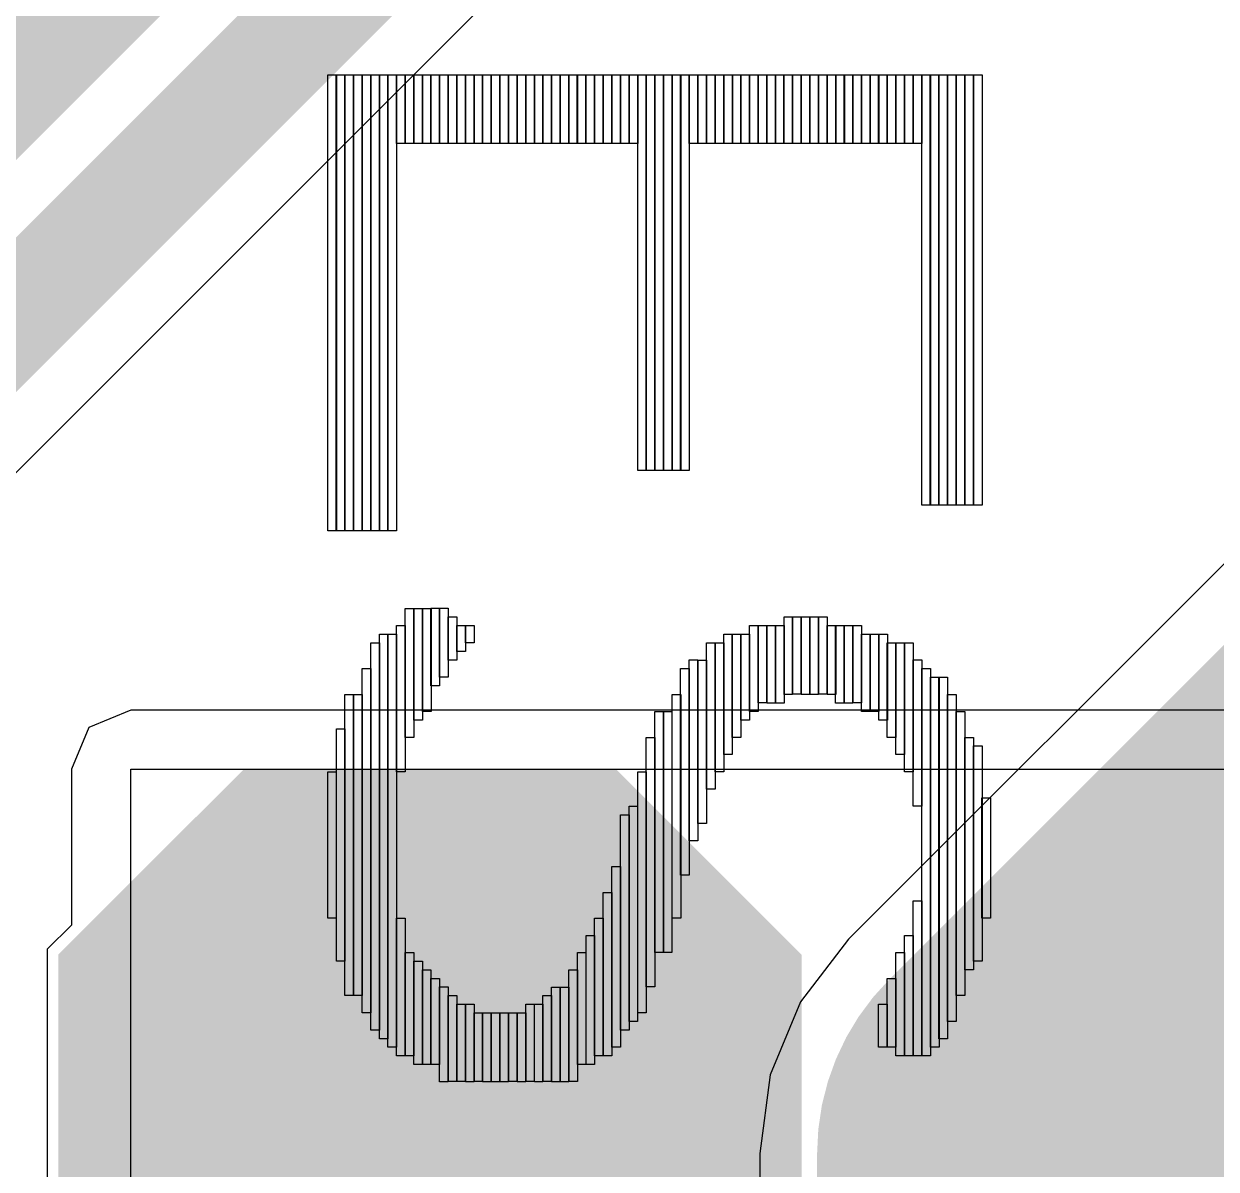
# Model space of a CAD drawing. Header units: millimetres. Extents: x -23 to 83, y -38 to 11.
# Drawn here: x -13.471 to -10.701, y -6.356 to -3.694 of the extents above; entities that cross this region are included whole.
import ezdxf

# ---------------------------------------------------------------- set-up
doc = ezdxf.new("R2010")
doc.units = ezdxf.units.MM
for name, color, linetype in [('BottomLayer', 5, 'Continuous'), ('BottomPaste', 16, 'Continuous'), ('BottomSolder', 6, 'Continuous'), ('TopLayer', 1, 'Continuous'), ('TopOverlay', 2, 'Continuous')]:
    doc.layers.add(name, color=color, linetype=linetype)

# ---------------------------------------------------------------- blocks, each defined once
blk = doc.blocks.new('T__________B_67')
at = {"layer": 'BottomLayer'}
blk.add_hatch(color=5, dxfattribs=at).paths.add_polyline_path([(0.381, 0.762), (-0.381, 0.762), (-0.762, 0.381), (-0.762, -0.381), (-0.381, -0.762), (0.381, -0.762), (0.762, -0.381), (0.762, 0.381)])
at = {"layer": 'BottomPaste'}
blk.add_hatch(color=16, dxfattribs=at).paths.add_polyline_path([(0.381, 0.762), (-0.381, 0.762), (-0.762, 0.381), (-0.762, -0.381), (-0.381, -0.762), (0.381, -0.762), (0.762, -0.381), (0.762, 0.381)])
at = {"layer": 'BottomSolder'}
blk.add_hatch(color=6, dxfattribs=at).paths.add_polyline_path([(0.4318, 0.8636), (-0.4318, 0.8636), (-0.8636, 0.4318), (-0.8636, -0.4318), (-0.4318, -0.8636), (0.4318, -0.8636), (0.8636, -0.4318), (0.8636, 0.4318)])

msp = doc.modelspace()

# ---------------------------------------------------------------- linework, layer by layer
at = {"layer": 'BottomLayer'}
for p, q in [((-13.2225, -5.289), (-13.3197, -5.3293)), ((-9.9967, -5.289), (-13.2225, -5.289)), ((-13.3197, -5.3293), (-13.3599, -5.4265)), ((-13.3599, -5.4265), (-13.3599, -5.7885)), ((-13.2225, -7.7143), (-13.2225, -5.4265)), ((-13.2225, -5.4265), (-9.9967, -5.4265)), ((-13.3599, -5.7885), (-13.4163, -5.8448)), ((-13.4163, -5.8448), (-13.4163, -6.7338))]:
    msp.add_line(p, q, dxfattribs=at)
at = {"layer": 'TopLayer'}
for p, q in [((-15.9976, -7.2453), (-3.3265, 5.4258)), ((-10.3355, -4.6018), (-11.5547, -5.821)), ((-11.5547, -5.821), (-11.6666, -5.9669)), ((-11.6666, -5.9669), (-11.737, -6.1368)), ((-11.737, -6.1368), (-11.761, -6.3192)), ((-11.761, -6.3192), (-11.761, -6.5427))]:
    msp.add_line(p, q, dxfattribs=at)
for points, const_width in [([(-19.177, -9.5196), (-3.5916, 6.0658)], 0.254), ([(-18.4261, -9.3075), (-3.4338, 5.6848)], 0.254), ([(-11.0565, -6.3192), (-9.8373, -5.1)], 1.143), ([(-11.0565, -7.5892), (-11.0565, -6.3192)], 1.143)]:
    msp.add_lwpolyline(points, dxfattribs=dict(at, const_width=const_width))
at = {"layer": 'TopLayer', "const_width": 0.5715}
msp.add_lwpolyline([(-11.3422, -6.3192, 1), (-10.7707, -6.3192, 1)], format="xyb", close=True, dxfattribs=at)
msp.add_lwpolyline([(-11.3422, -6.3192, 1), (-10.7707, -6.3192, 1)], format="xyb", close=True, dxfattribs=at)
at = {"layer": 'TopOverlay'}
for p, q in [((-12.7649, -4.8726), (-12.7649, -3.8124)), ((-12.7649, -3.8124), (-12.7448, -3.8124)), ((-12.745, -4.8725), (-12.745, -3.8125)), ((-12.745, -3.8125), (-12.7249, -3.8125)), ((-12.7448, -3.8124), (-12.7448, -4.8726)), ((-12.7249, -4.8725), (-12.7249, -3.8125)), ((-12.7249, -3.8125), (-12.7048, -3.8125)), ((-12.7249, -3.8125), (-12.7249, -4.8725)), ((-12.7048, -4.8725), (-12.7048, -3.8125)), ((-12.7048, -3.8125), (-12.6848, -3.8125)), ((-12.7048, -3.8125), (-12.7048, -4.8725)), ((-12.6849, -4.8726), (-12.6849, -3.8124)), ((-12.6849, -3.8124), (-12.6648, -3.8124)), ((-12.6848, -3.8125), (-12.6848, -4.8725)), ((-12.6649, -4.8725), (-12.6649, -3.8125)), ((-12.6649, -3.8125), (-12.6449, -3.8125)), ((-12.6648, -3.8124), (-12.6648, -4.8726)), ((-12.6449, -4.8725), (-12.6449, -3.8125)), ((-12.6449, -3.8125), (-12.6248, -3.8125)), ((-12.6449, -3.8125), (-12.6449, -4.8725)), ((-12.6248, -4.8725), (-12.6248, -3.8125)), ((-12.6248, -3.8125), (-12.6047, -3.8125)), ((-12.6248, -3.8125), (-12.6248, -4.8725)), ((-12.6049, -3.9724), (-12.6049, -3.8124)), ((-12.6049, -3.8124), (-12.5848, -3.8124)), ((-12.6047, -3.8125), (-12.6047, -4.8725)), ((-12.5848, -3.9724), (-12.5848, -3.8124)), ((-12.5848, -3.8124), (-12.5647, -3.8124)), ((-12.5848, -3.8124), (-12.5848, -3.9724)), ((-12.565, -3.9724), (-12.565, -3.8124)), ((-12.565, -3.8124), (-12.5449, -3.8124)), ((-12.5647, -3.8124), (-12.5647, -3.9724)), ((-12.5449, -3.9724), (-12.5449, -3.8124)), ((-12.5449, -3.8124), (-12.5249, -3.8124)), ((-12.5449, -3.8124), (-12.5449, -3.9724)), ((-12.5249, -3.9724), (-12.5249, -3.8124)), ((-12.5249, -3.8124), (-12.5048, -3.8124)), ((-12.5249, -3.8124), (-12.5249, -3.9724)), ((-12.5048, -3.9724), (-12.5048, -3.8124)), ((-12.5048, -3.8124), (-12.4847, -3.8124)), ((-12.5048, -3.8124), (-12.5048, -3.9724)), ((-12.485, -3.9724), (-12.485, -3.8124)), ((-12.485, -3.8124), (-12.4649, -3.8124)), ((-12.4847, -3.8124), (-12.4847, -3.9724)), ((-12.4649, -3.8124), (-12.4649, -3.9724)), ((-12.4649, -3.9724), (-12.4649, -3.8124)), ((-12.4649, -3.8124), (-12.4449, -3.8124)), ((-12.4449, -3.9724), (-12.4449, -3.8124)), ((-12.4449, -3.8124), (-12.4248, -3.8124)), ((-12.4449, -3.8124), (-12.4449, -3.9724)), ((-12.4249, -3.9723), (-12.4249, -3.8125)), ((-12.4249, -3.8125), (-12.4049, -3.8125)), ((-12.4248, -3.8124), (-12.4248, -3.9724)), ((-12.405, -3.9724), (-12.405, -3.8124)), ((-12.405, -3.8124), (-12.3849, -3.8124)), ((-12.4049, -3.8125), (-12.4049, -3.9723)), ((-12.3849, -3.9724), (-12.3849, -3.8124)), ((-12.3849, -3.8124), (-12.3648, -3.8124)), ((-12.3849, -3.8124), (-12.3849, -3.9724)), ((-12.3648, -3.9724), (-12.3648, -3.8124)), ((-12.3648, -3.8124), (-12.3448, -3.8124)), ((-12.3648, -3.8124), (-12.3648, -3.9724)), ((-12.3449, -3.9723), (-12.3449, -3.8125)), ((-12.3449, -3.8125), (-12.3248, -3.8125)), ((-12.3448, -3.8124), (-12.3448, -3.9724)), ((-12.325, -3.9724), (-12.325, -3.8124)), ((-12.325, -3.8124), (-12.3049, -3.8124)), ((-12.3248, -3.8125), (-12.3248, -3.9723)), ((-12.3049, -3.9724), (-12.3049, -3.8124)), ((-12.3049, -3.8124), (-12.2848, -3.8124)), ((-12.3049, -3.8124), (-12.3049, -3.9724)), ((-12.2848, -3.9724), (-12.2848, -3.8124)), ((-12.2848, -3.8124), (-12.2648, -3.8124)), ((-12.2848, -3.8124), (-12.2848, -3.9724)), ((-12.265, -3.9724), (-12.265, -3.8124)), ((-12.265, -3.8124), (-12.245, -3.8124)), ((-12.2648, -3.8124), (-12.2648, -3.9724)), ((-12.245, -3.9724), (-12.245, -3.8124)), ((-12.245, -3.8124), (-12.2249, -3.8124)), ((-12.245, -3.8124), (-12.245, -3.9724)), ((-12.2249, -3.9724), (-12.2249, -3.8124)), ((-12.2249, -3.8124), (-12.2048, -3.8124)), ((-12.2249, -3.8124), (-12.2249, -3.9724)), ((-12.2048, -3.9724), (-12.2048, -3.8124)), ((-12.2048, -3.8124), (-12.1848, -3.8124)), ((-12.2048, -3.8124), (-12.2048, -3.9724)), ((-12.185, -3.9724), (-12.185, -3.8124)), ((-12.185, -3.8124), (-12.1649, -3.8124)), ((-12.1848, -3.8124), (-12.1848, -3.9724)), ((-12.1649, -3.8124), (-12.1649, -3.9724)), ((-12.1649, -3.9724), (-12.1649, -3.8124)), ((-12.1649, -3.8124), (-12.1449, -3.8124)), ((-12.1449, -3.9724), (-12.1449, -3.8124)), ((-12.1449, -3.8124), (-12.1248, -3.8124)), ((-12.1449, -3.8124), (-12.1449, -3.9724)), ((-12.1248, -3.9724), (-12.1248, -3.8124)), ((-12.1248, -3.8124), (-12.1048, -3.8124)), ((-12.1248, -3.8124), (-12.1248, -3.9724)), ((-12.105, -3.9724), (-12.105, -3.8124)), ((-12.105, -3.8124), (-12.0849, -3.8124)), ((-12.1048, -3.8124), (-12.1048, -3.9724)), ((-12.0849, -3.9724), (-12.0849, -3.8124)), ((-12.0849, -3.8124), (-12.0649, -3.8124)), ((-12.0849, -3.8124), (-12.0849, -3.9724)), ((-12.0649, -3.8124), (-12.0649, -3.9724)), ((-12.0649, -3.9724), (-12.0649, -3.8124)), ((-12.0649, -3.8124), (-12.0448, -3.8124)), ((-12.0448, -3.8124), (-12.0448, -3.9724)), ((-12.0448, -4.7324), (-12.0448, -3.8124)), ((-12.0448, -3.8124), (-12.0247, -3.8124)), ((-12.025, -4.7324), (-12.025, -3.8124)), ((-12.025, -3.8124), (-12.0049, -3.8124)), ((-12.0247, -3.8124), (-12.0247, -4.7324)), ((-12.0049, -4.7324), (-12.0049, -3.8124)), ((-12.0049, -3.8124), (-11.9849, -3.8124)), ((-12.0049, -3.8124), (-12.0049, -4.7324)), ((-11.9849, -4.7324), (-11.9849, -3.8124)), ((-11.9849, -3.8124), (-11.9648, -3.8124)), ((-11.9849, -3.8124), (-11.9849, -4.7324)), ((-11.9648, -3.8124), (-11.9648, -4.7324)), ((-11.9648, -4.7324), (-11.9648, -3.8124)), ((-11.9648, -3.8124), (-11.9447, -3.8124)), ((-11.945, -4.7324), (-11.945, -3.8124)), ((-11.945, -3.8124), (-11.9249, -3.8124)), ((-11.9447, -3.8124), (-11.9447, -4.7324)), ((-11.9249, -3.9724), (-11.9249, -3.8124)), ((-11.9249, -3.8124), (-11.9049, -3.8124)), ((-11.9249, -3.8124), (-11.9249, -4.7324)), ((-11.9049, -3.9724), (-11.9049, -3.8124)), ((-11.9049, -3.8124), (-11.8848, -3.8124)), ((-11.9049, -3.8124), (-11.9049, -3.9724)), ((-11.8849, -3.9723), (-11.8849, -3.8125)), ((-11.8849, -3.8125), (-11.8648, -3.8125)), ((-11.8848, -3.8124), (-11.8848, -3.9724)), ((-11.865, -3.9724), (-11.865, -3.8124)), ((-11.865, -3.8124), (-11.8449, -3.8124)), ((-11.8648, -3.8125), (-11.8648, -3.9723)), ((-11.8449, -3.8124), (-11.8449, -3.9724)), ((-11.8449, -3.9724), (-11.8449, -3.8124)), ((-11.8449, -3.8124), (-11.8248, -3.8124)), ((-11.8248, -3.9724), (-11.8248, -3.8124)), ((-11.8248, -3.8124), (-11.8048, -3.8124)), ((-11.8248, -3.8124), (-11.8248, -3.9724)), ((-11.8049, -3.9723), (-11.8049, -3.8125)), ((-11.8049, -3.8125), (-11.7848, -3.8125)), ((-11.8048, -3.8124), (-11.8048, -3.9724)), ((-11.785, -3.9724), (-11.785, -3.8124)), ((-11.785, -3.8124), (-11.7649, -3.8124)), ((-11.7848, -3.8125), (-11.7848, -3.9723)), ((-11.7649, -3.9724), (-11.7649, -3.8124)), ((-11.7649, -3.8124), (-11.7448, -3.8124)), ((-11.7649, -3.8124), (-11.7649, -3.9724)), ((-11.7448, -3.9724), (-11.7448, -3.8124)), ((-11.7448, -3.8124), (-11.7248, -3.8124)), ((-11.7448, -3.8124), (-11.7448, -3.9724)), ((-11.725, -3.9724), (-11.725, -3.8124)), ((-11.725, -3.8124), (-11.705, -3.8124)), ((-11.7248, -3.8124), (-11.7248, -3.9724)), ((-11.705, -3.9724), (-11.705, -3.8124)), ((-11.705, -3.8124), (-11.6849, -3.8124)), ((-11.705, -3.8124), (-11.705, -3.9724)), ((-11.6849, -3.9724), (-11.6849, -3.8124)), ((-11.6849, -3.8124), (-11.6648, -3.8124)), ((-11.6849, -3.8124), (-11.6849, -3.9724)), ((-11.6648, -3.9724), (-11.6648, -3.8124)), ((-11.6648, -3.8124), (-11.6448, -3.8124)), ((-11.6648, -3.8124), (-11.6648, -3.9724)), ((-11.645, -3.9724), (-11.645, -3.8124)), ((-11.645, -3.8124), (-11.6249, -3.8124)), ((-11.6448, -3.8124), (-11.6448, -3.9724)), ((-11.6249, -3.9724), (-11.6249, -3.8124)), ((-11.6249, -3.8124), (-11.6049, -3.8124)), ((-11.6249, -3.8124), (-11.6249, -3.9724)), ((-11.6049, -3.8124), (-11.6049, -3.9724)), ((-11.6049, -3.9724), (-11.6049, -3.8124)), ((-11.6049, -3.8124), (-11.5848, -3.8124)), ((-11.5848, -3.9724), (-11.5848, -3.8124)), ((-11.5848, -3.8124), (-11.5647, -3.8124)), ((-11.5848, -3.8124), (-11.5848, -3.9724)), ((-11.565, -3.9724), (-11.565, -3.8124)), ((-11.565, -3.8124), (-11.5449, -3.8124)), ((-11.5647, -3.8124), (-11.5647, -3.9724)), ((-11.5449, -3.9724), (-11.5449, -3.8124)), ((-11.5449, -3.8124), (-11.5249, -3.8124)), ((-11.5449, -3.8124), (-11.5449, -3.9724)), ((-11.5249, -3.9724), (-11.5249, -3.8124)), ((-11.5249, -3.8124), (-11.5048, -3.8124)), ((-11.5249, -3.8124), (-11.5249, -3.9724)), ((-11.5048, -3.9724), (-11.5048, -3.8124)), ((-11.5048, -3.8124), (-11.4847, -3.8124)), ((-11.5048, -3.8124), (-11.5048, -3.9724)), ((-11.485, -3.9724), (-11.485, -3.8124)), ((-11.485, -3.8124), (-11.4649, -3.8124)), ((-11.4847, -3.8124), (-11.4847, -3.9724)), ((-11.4649, -3.9724), (-11.4649, -3.8124)), ((-11.4649, -3.8124), (-11.4449, -3.8124)), ((-11.4649, -3.8124), (-11.4649, -3.9724)), ((-11.4449, -3.9724), (-11.4449, -3.8124)), ((-11.4449, -3.8124), (-11.4248, -3.8124)), ((-11.4449, -3.8124), (-11.4449, -3.9724)), ((-11.4249, -3.9723), (-11.4249, -3.8125)), ((-11.4249, -3.8125), (-11.4049, -3.8125)), ((-11.4248, -3.8124), (-11.4248, -3.9724)), ((-11.405, -3.9724), (-11.405, -3.8124)), ((-11.405, -3.8124), (-11.3849, -3.8124)), ((-11.4049, -3.8125), (-11.4049, -3.9723)), ((-11.3849, -3.8124), (-11.3849, -3.9724)), ((-11.3848, -4.8125), (-11.3848, -3.8125)), ((-11.3848, -3.8125), (-11.3647, -3.8125)), ((-11.365, -4.8125), (-11.365, -3.8125)), ((-11.365, -3.8125), (-11.3449, -3.8125)), ((-11.3647, -3.8125), (-11.3647, -4.8125)), ((-11.3449, -4.8125), (-11.3449, -3.8125)), ((-11.3449, -3.8125), (-11.3248, -3.8125)), ((-11.3449, -3.8125), (-11.3449, -4.8125)), ((-11.3248, -4.8125), (-11.3248, -3.8125)), ((-11.3248, -3.8125), (-11.3048, -3.8125)), ((-11.3248, -3.8125), (-11.3248, -4.8125)), ((-11.305, -4.8125), (-11.305, -3.8125)), ((-11.305, -3.8125), (-11.285, -3.8125)), ((-11.3048, -3.8125), (-11.3048, -4.8125)), ((-11.285, -4.8125), (-11.285, -3.8125)), ((-11.285, -3.8125), (-11.2649, -3.8125)), ((-11.285, -3.8125), (-11.285, -4.8125)), ((-11.2649, -4.8125), (-11.2649, -3.8125)), ((-11.2649, -3.8125), (-11.2448, -3.8125)), ((-11.2649, -3.8125), (-11.2649, -4.8125)), ((-11.2448, -3.8125), (-11.2448, -4.8125)), ((-12.5848, -3.9724), (-12.6049, -3.9724)), ((-12.5647, -3.9724), (-12.5848, -3.9724)), ((-12.5449, -3.9724), (-12.565, -3.9724)), ((-12.5249, -3.9724), (-12.5449, -3.9724)), ((-12.5048, -3.9724), (-12.5249, -3.9724)), ((-12.4847, -3.9724), (-12.5048, -3.9724)), ((-12.4649, -3.9724), (-12.485, -3.9724)), ((-12.4449, -3.9724), (-12.4649, -3.9724)), ((-12.4248, -3.9724), (-12.4449, -3.9724)), ((-12.4049, -3.9723), (-12.4249, -3.9723)), ((-12.3849, -3.9724), (-12.405, -3.9724)), ((-12.3648, -3.9724), (-12.3849, -3.9724)), ((-12.3448, -3.9724), (-12.3648, -3.9724)), ((-12.3248, -3.9723), (-12.3449, -3.9723)), ((-12.3049, -3.9724), (-12.325, -3.9724)), ((-12.2848, -3.9724), (-12.3049, -3.9724)), ((-12.2648, -3.9724), (-12.2848, -3.9724)), ((-12.245, -3.9724), (-12.265, -3.9724)), ((-12.2249, -3.9724), (-12.245, -3.9724)), ((-12.2048, -3.9724), (-12.2249, -3.9724)), ((-12.1848, -3.9724), (-12.2048, -3.9724)), ((-12.1649, -3.9724), (-12.185, -3.9724)), ((-12.1449, -3.9724), (-12.1649, -3.9724)), ((-12.1248, -3.9724), (-12.1449, -3.9724)), ((-12.1048, -3.9724), (-12.1248, -3.9724)), ((-12.0849, -3.9724), (-12.105, -3.9724)), ((-12.0649, -3.9724), (-12.0849, -3.9724)), ((-12.0448, -3.9724), (-12.0649, -3.9724)), ((-11.9049, -3.9724), (-11.9249, -3.9724)), ((-11.8848, -3.9724), (-11.9049, -3.9724)), ((-11.8648, -3.9723), (-11.8849, -3.9723)), ((-11.8449, -3.9724), (-11.865, -3.9724)), ((-11.8248, -3.9724), (-11.8449, -3.9724)), ((-11.8048, -3.9724), (-11.8248, -3.9724)), ((-11.7848, -3.9723), (-11.8049, -3.9723)), ((-11.7649, -3.9724), (-11.785, -3.9724)), ((-11.7448, -3.9724), (-11.7649, -3.9724)), ((-11.7248, -3.9724), (-11.7448, -3.9724)), ((-11.705, -3.9724), (-11.725, -3.9724)), ((-11.6849, -3.9724), (-11.705, -3.9724)), ((-11.6648, -3.9724), (-11.6849, -3.9724)), ((-11.6448, -3.9724), (-11.6648, -3.9724)), ((-11.6249, -3.9724), (-11.645, -3.9724)), ((-11.6049, -3.9724), (-11.6249, -3.9724)), ((-11.5848, -3.9724), (-11.6049, -3.9724)), ((-11.5647, -3.9724), (-11.5848, -3.9724)), ((-11.5449, -3.9724), (-11.565, -3.9724)), ((-11.5249, -3.9724), (-11.5449, -3.9724)), ((-11.5048, -3.9724), (-11.5249, -3.9724)), ((-11.4847, -3.9724), (-11.5048, -3.9724)), ((-11.4649, -3.9724), (-11.485, -3.9724)), ((-11.4449, -3.9724), (-11.4649, -3.9724)), ((-11.4248, -3.9724), (-11.4449, -3.9724)), ((-11.4049, -3.9723), (-11.4249, -3.9723)), ((-11.3849, -3.9724), (-11.405, -3.9724)), ((-12.0247, -4.7324), (-12.0448, -4.7324)), ((-12.0049, -4.7324), (-12.025, -4.7324)), ((-11.9849, -4.7324), (-12.0049, -4.7324)), ((-11.9648, -4.7324), (-11.9849, -4.7324)), ((-11.9447, -4.7324), (-11.9648, -4.7324)), ((-11.9249, -4.7324), (-11.945, -4.7324)), ((-11.3647, -4.8125), (-11.3848, -4.8125)), ((-11.3449, -4.8125), (-11.365, -4.8125)), ((-11.3248, -4.8125), (-11.3449, -4.8125)), ((-11.3048, -4.8125), (-11.3248, -4.8125)), ((-11.285, -4.8125), (-11.305, -4.8125)), ((-11.2649, -4.8125), (-11.285, -4.8125)), ((-11.2448, -4.8125), (-11.2649, -4.8125)), ((-12.7448, -4.8726), (-12.7649, -4.8726)), ((-12.7249, -4.8725), (-12.745, -4.8725)), ((-12.7048, -4.8725), (-12.7249, -4.8725)), ((-12.6848, -4.8725), (-12.7048, -4.8725)), ((-12.6648, -4.8726), (-12.6849, -4.8726)), ((-12.6449, -4.8725), (-12.6649, -4.8725)), ((-12.6248, -4.8725), (-12.6449, -4.8725)), ((-12.6047, -4.8725), (-12.6248, -4.8725)), ((-12.5849, -5.3525), (-12.5849, -5.0526)), ((-12.5849, -5.0526), (-12.5649, -5.0526)), ((-12.5649, -5.3124), (-12.5649, -5.0526)), ((-12.5649, -5.0526), (-12.5448, -5.0526)), ((-12.5649, -5.0526), (-12.5649, -5.3525)), ((-12.5448, -5.2926), (-12.5448, -5.0526)), ((-12.5448, -5.0526), (-12.5247, -5.0526)), ((-12.5448, -5.0526), (-12.5448, -5.3124)), ((-12.5249, -5.2325), (-12.5249, -5.0524)), ((-12.5249, -5.0524), (-12.5051, -5.0524)), ((-12.5247, -5.0526), (-12.5247, -5.2926)), ((-12.5051, -5.0524), (-12.5051, -5.2325)), ((-12.5048, -5.2125), (-12.5048, -5.0524)), ((-12.5048, -5.0524), (-12.4847, -5.0524)), ((-12.4847, -5.0524), (-12.4847, -5.2125)), ((-12.6049, -5.4324), (-12.6049, -5.0926)), ((-12.6049, -5.0926), (-12.5848, -5.0926)), ((-12.5848, -5.0926), (-12.5848, -5.4324)), ((-12.485, -5.1726), (-12.485, -5.0725)), ((-12.485, -5.0725), (-12.4649, -5.0725)), ((-12.4649, -5.0725), (-12.4649, -5.1726)), ((-12.4649, -5.1525), (-12.4649, -5.0926)), ((-12.4649, -5.0926), (-12.4449, -5.0926)), ((-12.4449, -5.0926), (-12.4449, -5.1525)), ((-12.4447, -5.1326), (-12.4447, -5.0924)), ((-12.4447, -5.0924), (-12.4249, -5.0924)), ((-12.4249, -5.0924), (-12.4249, -5.1326)), ((-11.7847, -5.2925), (-11.7847, -5.0926)), ((-11.7847, -5.0926), (-11.7649, -5.0926)), ((-11.7649, -5.2724), (-11.7649, -5.0926)), ((-11.7649, -5.0926), (-11.7448, -5.0926)), ((-11.7649, -5.0926), (-11.7649, -5.2925)), ((-11.745, -5.2725), (-11.745, -5.0924)), ((-11.745, -5.0924), (-11.7249, -5.0924)), ((-11.7448, -5.0926), (-11.7448, -5.2724)), ((-11.7249, -5.2725), (-11.7249, -5.0924)), ((-11.7249, -5.0924), (-11.7048, -5.0924)), ((-11.7249, -5.0924), (-11.7249, -5.2725)), ((-11.7048, -5.2525), (-11.7048, -5.0724)), ((-11.7048, -5.0724), (-11.6848, -5.0724)), ((-11.7048, -5.0924), (-11.7048, -5.2725)), ((-11.6849, -5.2523), (-11.6849, -5.0725)), ((-11.6849, -5.0725), (-11.6648, -5.0725)), ((-11.6848, -5.0724), (-11.6848, -5.2525)), ((-11.6649, -5.2525), (-11.6649, -5.0724)), ((-11.6649, -5.0724), (-11.6449, -5.0724)), ((-11.6648, -5.0725), (-11.6648, -5.2523)), ((-11.6449, -5.2525), (-11.6449, -5.0724)), ((-11.6449, -5.0724), (-11.6248, -5.0724)), ((-11.6449, -5.0724), (-11.6449, -5.2525)), ((-11.6249, -5.2523), (-11.6249, -5.0725)), ((-11.6249, -5.0725), (-11.6049, -5.0725)), ((-11.6248, -5.0724), (-11.6248, -5.2525)), ((-11.6049, -5.0725), (-11.6049, -5.2523)), ((-11.6049, -5.2526), (-11.6049, -5.0926)), ((-11.6049, -5.0926), (-11.5848, -5.0926)), ((-11.5849, -5.2725), (-11.5849, -5.0924)), ((-11.5849, -5.0924), (-11.5649, -5.0924)), ((-11.5848, -5.0926), (-11.5848, -5.2526)), ((-11.5649, -5.2725), (-11.5649, -5.0924)), ((-11.5649, -5.0924), (-11.5448, -5.0924)), ((-11.5649, -5.0924), (-11.5649, -5.2725)), ((-11.5449, -5.2724), (-11.5449, -5.0926)), ((-11.5449, -5.0926), (-11.5249, -5.0926)), ((-11.5448, -5.0924), (-11.5448, -5.2725)), ((-11.5249, -5.0926), (-11.5249, -5.2724)), ((-12.6449, -6.0526), (-12.6449, -5.1125)), ((-12.6449, -5.1125), (-12.6248, -5.1125)), ((-12.6249, -6.0725), (-12.6249, -5.1124)), ((-12.6249, -5.1124), (-12.6049, -5.1124)), ((-12.6248, -5.1125), (-12.6248, -6.0526)), ((-12.6049, -5.1124), (-12.6049, -6.0725)), ((-11.8448, -5.3924), (-11.8448, -5.1125)), ((-11.8448, -5.1125), (-11.825, -5.1125)), ((-11.825, -5.3525), (-11.825, -5.1125)), ((-11.825, -5.1125), (-11.8049, -5.1125)), ((-11.825, -5.1125), (-11.825, -5.3924)), ((-11.8049, -5.3124), (-11.8049, -5.1125)), ((-11.8049, -5.1125), (-11.7848, -5.1125)), ((-11.8049, -5.1125), (-11.8049, -5.3525)), ((-11.7848, -5.1125), (-11.7848, -5.3124)), ((-11.5249, -5.2925), (-11.5249, -5.1126)), ((-11.5249, -5.1126), (-11.5048, -5.1126)), ((-11.5049, -5.2926), (-11.5049, -5.1125)), ((-11.5049, -5.1125), (-11.4849, -5.1125)), ((-11.5048, -5.1126), (-11.5048, -5.2925)), ((-11.4849, -5.3124), (-11.4849, -5.1125)), ((-11.4849, -5.1125), (-11.4648, -5.1125)), ((-11.4849, -5.1125), (-11.4849, -5.2926)), ((-11.4648, -5.1125), (-11.4648, -5.3124)), ((-12.6649, -6.0325), (-12.6649, -5.1326)), ((-12.6649, -5.1326), (-12.6449, -5.1326)), ((-12.6449, -5.1326), (-12.6449, -6.0325)), ((-12.4249, -5.1326), (-12.4447, -5.1326)), ((-11.8848, -5.4726), (-11.8848, -5.1325)), ((-11.8848, -5.1325), (-11.865, -5.1325)), ((-11.865, -5.1325), (-11.865, -5.4726)), ((-11.8648, -5.4326), (-11.8648, -5.1326)), ((-11.8648, -5.1326), (-11.8448, -5.1326)), ((-11.8448, -5.1326), (-11.8448, -5.4326)), ((-11.4649, -5.3524), (-11.4649, -5.1325)), ((-11.4649, -5.1325), (-11.4449, -5.1325)), ((-11.4449, -5.1325), (-11.4449, -5.3524)), ((-11.4449, -5.3925), (-11.4449, -5.1325)), ((-11.4449, -5.1325), (-11.4248, -5.1325)), ((-11.4249, -5.4326), (-11.4249, -5.1326)), ((-11.4249, -5.1326), (-11.4049, -5.1326)), ((-11.4248, -5.1325), (-11.4248, -5.3925)), ((-11.4049, -5.1326), (-11.4049, -5.4326)), ((-12.4649, -5.1726), (-12.485, -5.1726)), ((-12.4449, -5.1525), (-12.4649, -5.1525)), ((-11.9248, -5.5926), (-11.9248, -5.1725)), ((-11.9248, -5.1725), (-11.905, -5.1725)), ((-11.905, -5.1725), (-11.905, -5.5926)), ((-11.9049, -5.5526), (-11.9049, -5.1726)), ((-11.9049, -5.1726), (-11.8848, -5.1726)), ((-11.8848, -5.1726), (-11.8848, -5.5526)), ((-11.4049, -5.5126), (-11.4049, -5.1725)), ((-11.4049, -5.1725), (-11.3848, -5.1725)), ((-11.3848, -5.1725), (-11.3848, -5.5126)), ((-12.6849, -5.9925), (-12.6849, -5.1924)), ((-12.6849, -5.1924), (-12.6648, -5.1924)), ((-12.6648, -5.1924), (-12.6648, -5.9925)), ((-11.945, -5.6725), (-11.945, -5.1924)), ((-11.945, -5.1924), (-11.9249, -5.1924)), ((-11.9249, -5.1924), (-11.9249, -5.6725)), ((-11.3849, -6.0926), (-11.3849, -5.1924)), ((-11.3849, -5.1924), (-11.3648, -5.1924)), ((-11.3648, -5.1924), (-11.3648, -6.0926)), ((-12.5051, -5.2325), (-12.5249, -5.2325)), ((-12.4847, -5.2125), (-12.5048, -5.2125)), ((-11.3648, -6.0725), (-11.3648, -5.2125)), ((-11.3648, -5.2125), (-11.3448, -5.2125)), ((-11.3449, -6.0526), (-11.3449, -5.2126)), ((-11.3449, -5.2126), (-11.3248, -5.2126)), ((-11.3448, -5.2125), (-11.3448, -6.0725)), ((-11.3248, -5.2126), (-11.3248, -6.0526)), ((-12.7249, -5.9525), (-12.7249, -5.2525)), ((-12.7249, -5.2525), (-12.7051, -5.2525)), ((-12.7051, -5.2525), (-12.7051, -5.9525)), ((-12.7048, -5.9525), (-12.7048, -5.2525)), ((-12.7048, -5.2525), (-12.685, -5.2525)), ((-12.685, -5.2525), (-12.685, -5.9525)), ((-11.9649, -5.7724), (-11.9649, -5.2525)), ((-11.9649, -5.2525), (-11.9449, -5.2525)), ((-11.9449, -5.2525), (-11.9449, -5.7724)), ((-11.6848, -5.2525), (-11.7048, -5.2525)), ((-11.6648, -5.2523), (-11.6849, -5.2523)), ((-11.6449, -5.2525), (-11.6649, -5.2525)), ((-11.6248, -5.2525), (-11.6449, -5.2525)), ((-11.6049, -5.2523), (-11.6249, -5.2523)), ((-11.5848, -5.2526), (-11.6049, -5.2526)), ((-11.325, -6.0126), (-11.325, -5.2526)), ((-11.325, -5.2526), (-11.3049, -5.2526)), ((-11.3049, -5.2526), (-11.3049, -6.0126)), ((-11.7448, -5.2724), (-11.7649, -5.2724)), ((-11.7249, -5.2725), (-11.745, -5.2725)), ((-11.7048, -5.2725), (-11.7249, -5.2725)), ((-11.5649, -5.2725), (-11.5849, -5.2725)), ((-11.5448, -5.2725), (-11.5649, -5.2725)), ((-11.5249, -5.2724), (-11.5449, -5.2724)), ((-12.5448, -5.3124), (-12.5649, -5.3124)), ((-12.5247, -5.2926), (-12.5448, -5.2926)), ((-12.0048, -5.8524), (-12.0048, -5.2926)), ((-12.0048, -5.2926), (-11.985, -5.2926)), ((-11.985, -5.2926), (-11.985, -5.8524)), ((-11.9849, -5.8525), (-11.9849, -5.2925)), ((-11.9849, -5.2925), (-11.9651, -5.2925)), ((-11.9651, -5.2925), (-11.9651, -5.8525)), ((-11.7848, -5.3124), (-11.8049, -5.3124)), ((-11.7649, -5.2925), (-11.7847, -5.2925)), ((-11.5048, -5.2925), (-11.5249, -5.2925)), ((-11.4849, -5.2926), (-11.5049, -5.2926)), ((-11.4648, -5.3124), (-11.4849, -5.3124)), ((-11.3049, -5.9524), (-11.3049, -5.2925)), ((-11.3049, -5.2925), (-11.2848, -5.2925)), ((-11.2848, -5.2925), (-11.2848, -5.9524)), ((-12.7447, -5.8725), (-12.7447, -5.3325)), ((-12.7447, -5.3325), (-12.7249, -5.3325)), ((-12.7249, -5.3325), (-12.7249, -5.8725)), ((-12.5649, -5.3525), (-12.5849, -5.3525)), ((-12.0249, -5.9324), (-12.0249, -5.3525)), ((-12.0249, -5.3525), (-12.0048, -5.3525)), ((-12.0048, -5.3525), (-12.0048, -5.9324)), ((-11.8049, -5.3525), (-11.825, -5.3525)), ((-11.4449, -5.3524), (-11.4649, -5.3524)), ((-11.2848, -5.8924), (-11.2848, -5.3524)), ((-11.2848, -5.3524), (-11.2648, -5.3524)), ((-11.2649, -5.8725), (-11.2649, -5.3724)), ((-11.2649, -5.3724), (-11.2448, -5.3724)), ((-11.2648, -5.3524), (-11.2648, -5.8924)), ((-11.2448, -5.3724), (-11.2448, -5.8725)), ((-11.825, -5.3924), (-11.8448, -5.3924)), ((-11.4248, -5.3925), (-11.4449, -5.3925)), ((-12.7648, -5.7724), (-12.7648, -5.4326)), ((-12.7648, -5.4326), (-12.745, -5.4326)), ((-12.745, -5.4326), (-12.745, -5.7724)), ((-12.5848, -5.4324), (-12.6049, -5.4324)), ((-12.0448, -5.9925), (-12.0448, -5.4324)), ((-12.0448, -5.4324), (-12.025, -5.4324)), ((-12.025, -5.4324), (-12.025, -5.9925)), ((-11.8448, -5.4326), (-11.8648, -5.4326)), ((-11.4049, -5.4326), (-11.4249, -5.4326)), ((-11.865, -5.4726), (-11.8848, -5.4726)), ((-11.245, -5.7725), (-11.245, -5.4926)), ((-11.245, -5.4926), (-11.2249, -5.4926)), ((-11.2249, -5.4926), (-11.2249, -5.7725)), ((-12.0849, -6.0324), (-12.0849, -5.5325)), ((-12.0849, -5.5325), (-12.0649, -5.5325)), ((-12.0649, -5.5325), (-12.0649, -6.0324)), ((-12.0647, -6.0124), (-12.0647, -5.5126)), ((-12.0647, -5.5126), (-12.0449, -5.5126)), ((-12.0449, -5.5126), (-12.0449, -6.0124)), ((-11.3848, -5.5126), (-11.4049, -5.5126)), ((-11.8848, -5.5526), (-11.9049, -5.5526)), ((-11.905, -5.5926), (-11.9248, -5.5926)), ((-12.1049, -6.0724), (-12.1049, -5.6525)), ((-12.1049, -5.6525), (-12.0848, -5.6525)), ((-12.0848, -5.6525), (-12.0848, -6.0724)), ((-11.9249, -5.6725), (-11.945, -5.6725)), ((-12.1248, -6.0926), (-12.1248, -5.7126)), ((-12.1248, -5.7126), (-12.1048, -5.7126)), ((-12.1048, -5.7126), (-12.1048, -6.0926)), ((-11.4049, -6.0924), (-11.4049, -5.7325)), ((-11.4049, -5.7325), (-11.3848, -5.7325)), ((-11.3848, -5.7325), (-11.3848, -6.0924)), ((-12.745, -5.7724), (-12.7648, -5.7724)), ((-12.6049, -6.0926), (-12.6049, -5.7725)), ((-12.6049, -5.7725), (-12.5848, -5.7725)), ((-12.5848, -5.7725), (-12.5848, -6.0926)), ((-12.1449, -6.0926), (-12.1449, -5.7725)), ((-12.1449, -5.7725), (-12.1248, -5.7725)), ((-12.1248, -5.7725), (-12.1248, -6.0926)), ((-11.9449, -5.7724), (-11.9649, -5.7724)), ((-11.2249, -5.7725), (-11.245, -5.7725)), ((-12.1648, -6.1125), (-12.1648, -5.8125)), ((-12.1648, -5.8125), (-12.1448, -5.8125)), ((-12.1448, -5.8125), (-12.1448, -6.1125)), ((-11.4248, -6.0926), (-11.4248, -5.8124)), ((-11.4248, -5.8124), (-11.405, -5.8124)), ((-11.405, -5.8124), (-11.405, -6.0926)), ((-12.5849, -6.0924), (-12.5849, -5.8524)), ((-12.5849, -5.8524), (-12.5649, -5.8524)), ((-12.5649, -5.8524), (-12.5649, -6.0924)), ((-12.1848, -6.1124), (-12.1848, -5.8525)), ((-12.1848, -5.8525), (-12.1649, -5.8525)), ((-12.1649, -5.8525), (-12.1649, -6.1124)), ((-11.985, -5.8524), (-12.0048, -5.8524)), ((-11.9651, -5.8525), (-11.9849, -5.8525)), ((-11.445, -6.0924), (-11.445, -5.8524)), ((-11.445, -5.8524), (-11.4249, -5.8524)), ((-11.4249, -5.8524), (-11.4249, -6.0924)), ((-12.7249, -5.8725), (-12.7447, -5.8725)), ((-12.5649, -6.1125), (-12.5649, -5.8725)), ((-12.5649, -5.8725), (-12.5448, -5.8725)), ((-12.5449, -6.1124), (-12.5449, -5.8924)), ((-12.5449, -5.8924), (-12.5249, -5.8924)), ((-12.5448, -5.8725), (-12.5448, -6.1125)), ((-12.5249, -5.8924), (-12.5249, -6.1124)), ((-12.205, -6.1524), (-12.205, -5.8925)), ((-12.205, -5.8925), (-12.1849, -5.8925)), ((-12.1849, -5.8925), (-12.1849, -6.1524)), ((-11.2648, -5.8924), (-11.2848, -5.8924)), ((-11.2448, -5.8725), (-11.2649, -5.8725)), ((-12.5249, -6.1126), (-12.5249, -5.9125)), ((-12.5249, -5.9125), (-12.5048, -5.9125)), ((-12.5048, -5.9125), (-12.5048, -6.1126)), ((-11.4649, -6.0725), (-11.4649, -5.9125)), ((-11.4649, -5.9125), (-11.4449, -5.9125)), ((-11.4449, -5.9125), (-11.4449, -6.0725)), ((-12.7051, -5.9525), (-12.7249, -5.9525)), ((-12.685, -5.9525), (-12.7048, -5.9525)), ((-12.5049, -6.1526), (-12.5049, -5.9324)), ((-12.5049, -5.9324), (-12.4849, -5.9324)), ((-12.4849, -5.9324), (-12.4849, -6.1526)), ((-12.4849, -6.1524), (-12.4849, -5.9525)), ((-12.4849, -5.9525), (-12.4648, -5.9525)), ((-12.4648, -5.9525), (-12.4648, -6.1524)), ((-12.2649, -6.1524), (-12.2649, -5.9525)), ((-12.2649, -5.9525), (-12.2448, -5.9525)), ((-12.245, -6.1525), (-12.245, -5.9326)), ((-12.245, -5.9326), (-12.2249, -5.9326)), ((-12.2448, -5.9525), (-12.2448, -6.1524)), ((-12.2249, -6.1525), (-12.2249, -5.9326)), ((-12.2249, -5.9326), (-12.2048, -5.9326)), ((-12.2249, -5.9326), (-12.2249, -6.1525)), ((-12.2048, -5.9326), (-12.2048, -6.1525)), ((-12.0048, -5.9324), (-12.0249, -5.9324)), ((-11.2848, -5.9524), (-11.3049, -5.9524)), ((-12.4648, -6.1524), (-12.4648, -5.9726)), ((-12.4648, -5.9726), (-12.445, -5.9726)), ((-12.445, -5.9726), (-12.445, -6.1524)), ((-12.4449, -6.1525), (-12.4449, -5.9724)), ((-12.4449, -5.9724), (-12.425, -5.9724)), ((-12.425, -5.9724), (-12.425, -6.1525)), ((-12.3048, -6.1524), (-12.3048, -5.9726)), ((-12.3048, -5.9726), (-12.285, -5.9726)), ((-12.285, -5.9726), (-12.285, -6.1524)), ((-12.2848, -6.1525), (-12.2848, -5.9724)), ((-12.2848, -5.9724), (-12.265, -5.9724)), ((-12.265, -5.9724), (-12.265, -6.1525)), ((-11.485, -6.0725), (-11.485, -5.9724)), ((-11.485, -5.9724), (-11.4649, -5.9724)), ((-11.4649, -5.9724), (-11.4649, -6.0725)), ((-12.6648, -5.9925), (-12.6849, -5.9925)), ((-12.4249, -6.1524), (-12.4249, -5.9926)), ((-12.4249, -5.9926), (-12.4049, -5.9926)), ((-12.405, -6.1525), (-12.405, -5.9925)), ((-12.405, -5.9925), (-12.3849, -5.9925)), ((-12.4049, -5.9926), (-12.4049, -6.1524)), ((-12.3849, -6.1525), (-12.3849, -5.9925)), ((-12.3849, -5.9925), (-12.3648, -5.9925)), ((-12.3849, -5.9925), (-12.3849, -6.1525)), ((-12.3648, -6.1525), (-12.3648, -5.9925)), ((-12.3648, -5.9925), (-12.3448, -5.9925)), ((-12.3648, -5.9925), (-12.3648, -6.1525)), ((-12.3449, -6.1524), (-12.3449, -5.9926)), ((-12.3449, -5.9926), (-12.3248, -5.9926)), ((-12.3448, -5.9925), (-12.3448, -6.1525)), ((-12.325, -6.1525), (-12.325, -5.9925)), ((-12.325, -5.9925), (-12.3049, -5.9925)), ((-12.3248, -5.9926), (-12.3248, -6.1524)), ((-12.3049, -5.9925), (-12.3049, -6.1525)), ((-12.025, -5.9925), (-12.0448, -5.9925)), ((-12.6449, -6.0325), (-12.6649, -6.0325)), ((-12.0649, -6.0324), (-12.0849, -6.0324)), ((-12.0449, -6.0124), (-12.0647, -6.0124)), ((-11.3049, -6.0126), (-11.325, -6.0126)), ((-12.6248, -6.0526), (-12.6449, -6.0526)), ((-11.3248, -6.0526), (-11.3449, -6.0526)), ((-12.6049, -6.0725), (-12.6249, -6.0725)), ((-12.5848, -6.0926), (-12.6049, -6.0926)), ((-12.5649, -6.0924), (-12.5849, -6.0924)), ((-12.1248, -6.0926), (-12.1449, -6.0926)), ((-12.1048, -6.0926), (-12.1248, -6.0926)), ((-12.0848, -6.0724), (-12.1049, -6.0724)), ((-11.4649, -6.0725), (-11.485, -6.0725)), ((-11.4449, -6.0725), (-11.4649, -6.0725)), ((-11.4249, -6.0924), (-11.445, -6.0924)), ((-11.405, -6.0926), (-11.4248, -6.0926)), ((-11.3848, -6.0924), (-11.4049, -6.0924)), ((-11.3648, -6.0926), (-11.3849, -6.0926)), ((-11.3448, -6.0725), (-11.3648, -6.0725)), ((-12.5448, -6.1125), (-12.5649, -6.1125)), ((-12.5249, -6.1124), (-12.5449, -6.1124)), ((-12.5048, -6.1126), (-12.5249, -6.1126)), ((-12.1649, -6.1124), (-12.1848, -6.1124)), ((-12.1448, -6.1125), (-12.1648, -6.1125)), ((-12.4849, -6.1526), (-12.5049, -6.1526)), ((-12.4648, -6.1524), (-12.4849, -6.1524)), ((-12.445, -6.1524), (-12.4648, -6.1524)), ((-12.425, -6.1525), (-12.4449, -6.1525)), ((-12.4049, -6.1524), (-12.4249, -6.1524)), ((-12.3849, -6.1525), (-12.405, -6.1525)), ((-12.3648, -6.1525), (-12.3849, -6.1525)), ((-12.3448, -6.1525), (-12.3648, -6.1525)), ((-12.3248, -6.1524), (-12.3449, -6.1524)), ((-12.3049, -6.1525), (-12.325, -6.1525)), ((-12.285, -6.1524), (-12.3048, -6.1524)), ((-12.265, -6.1525), (-12.2848, -6.1525)), ((-12.2448, -6.1524), (-12.2649, -6.1524)), ((-12.2249, -6.1525), (-12.245, -6.1525)), ((-12.2048, -6.1525), (-12.2249, -6.1525)), ((-12.1849, -6.1524), (-12.205, -6.1524))]:
    msp.add_line(p, q, dxfattribs=at)

# ---------------------------------------------------------------- block references
at = {"rotation": 180}
msp.add_blockref('T__________B_67', (-12.5273, -6.2893), dxfattribs=at)

doc.saveas('drawing.dxf')
